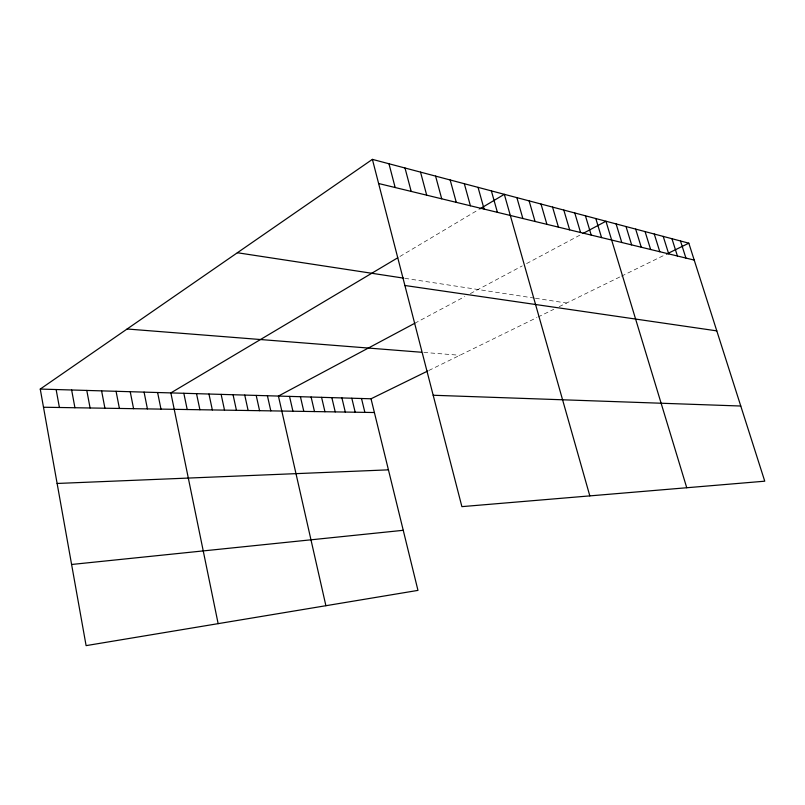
<?xml version="1.0" encoding="UTF-8"?>
<svg xmlns="http://www.w3.org/2000/svg" width="805" height="805" viewBox="0 0 805 805"><rect width="100%" height="100%" fill="white"/><g stroke="black" fill="none" stroke-linecap="round" stroke-linejoin="round"><path stroke-width="0.6" stroke-dasharray="4.03 3.02" d="M399.914 256.493L478.663 209.592M414.716 323.308L464.857 296.542M470.351 293.614L522.304 265.881M526.571 263.597L580.777 234.668M428.813 370.491L536.885 317.573M538.002 317.029L553.85 309.271M559.153 306.675L620.444 276.658M621.49 276.155L665.343 254.682M423.802 352.429L459.876 355.277M404.875 278.329L534.248 298.092M535.446 298.273L566.589 303.032"/><path stroke-width="1.21" d="M40.25 389.067L371.025 398.787L417.966 590.387L86.105 645.63L40.25 389.067L372.393 159.37L688.818 243.18L764.75 481.189L461.889 506.637L372.393 159.37M397.791 257.761L170.861 392.9L218.145 623.654M479.72 208.968L504.322 194.317L589.823 495.89M414.716 323.308L278.419 396.06L325.894 605.712M582.931 233.51L605.944 221.234L686.746 487.75M371.025 398.787L427.697 371.035M666.449 254.139L688.818 243.18M71.605 564.476L403.245 530.304M57.125 483.463L388.433 469.848M43.5 407.239L374.385 412.522M433.181 395.255L740.771 406.022M127.12 328.993L421.317 352.238M404.895 285.493L716.792 330.875M237.374 252.74L403.637 278.138M378.612 183.51L694.212 260.075M680.487 240.977L685.91 258.063M671.954 238.713L677.418 256M663.219 236.398L668.713 253.887M654.264 234.024L659.788 251.724M645.077 231.599L650.641 249.51M635.668 229.103L641.263 247.226M626.018 226.547L631.643 244.901M616.107 223.921L621.782 242.506M595.821 218.547L601.556 237.596M585.436 215.8L591.202 235.08M574.77 212.973L580.566 232.504M563.812 210.075L569.648 229.858M552.562 207.096L558.429 227.131M541 204.027L546.907 224.333M529.116 200.878L535.053 221.466M516.89 197.648L522.858 218.507M491.372 190.886L497.399 212.329M478.049 187.354L484.107 209.099M464.324 183.721L470.402 205.778M450.166 179.968L456.274 202.347M435.586 176.104L441.714 198.815M420.532 172.119L426.69 195.172M405.006 168.014L411.184 191.409M388.966 163.757L395.164 187.525M361.505 398.505L364.876 412.371M351.805 398.223L355.176 412.21M341.924 397.932L345.295 412.049M331.841 397.64L335.222 411.888M321.577 397.338L324.958 411.727M311.102 397.026L314.493 411.566M300.426 396.714L303.807 411.395M289.528 396.392L292.919 411.214M267.411 395.738L270.802 410.862M256.191 395.416L259.582 410.691M244.74 395.074L248.131 410.5M233.058 394.732L236.439 410.319M221.133 394.38L224.515 410.127M208.958 394.027L212.339 409.936M196.521 393.655L199.902 409.735M183.832 393.283L187.203 409.534M157.609 392.518L160.97 409.111M144.075 392.116L147.416 408.9M130.229 391.713L133.57 408.678M116.071 391.29L119.402 408.447M101.601 390.868L104.912 408.216M86.789 390.435L90.09 407.984M71.635 389.982L74.925 407.743M56.129 389.529L59.399 407.491"/></g></svg>
